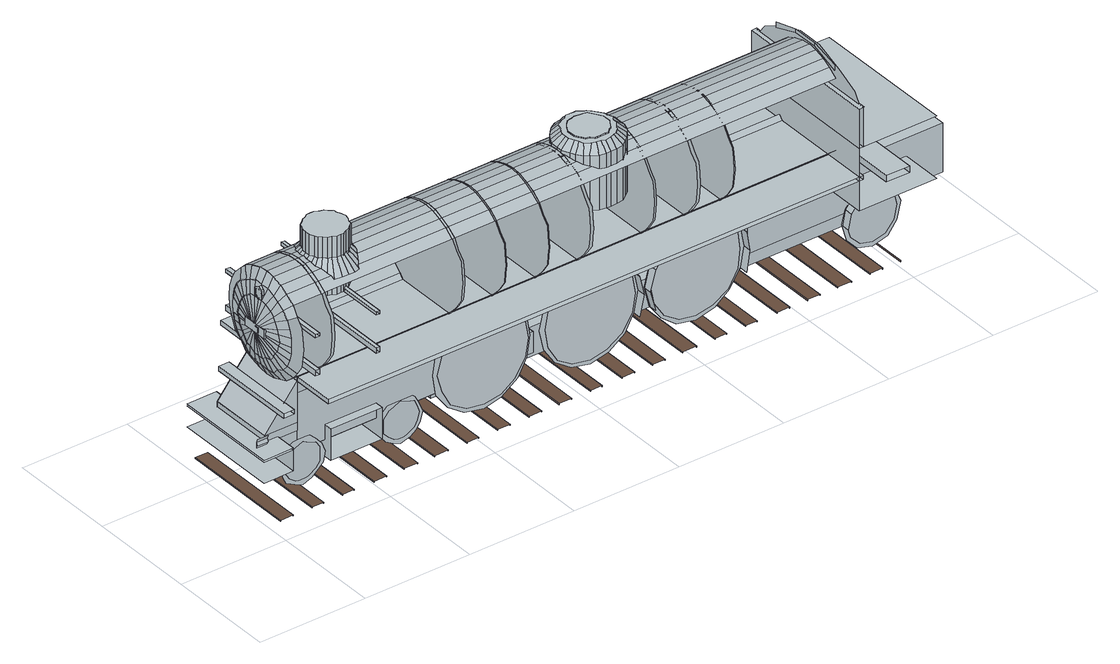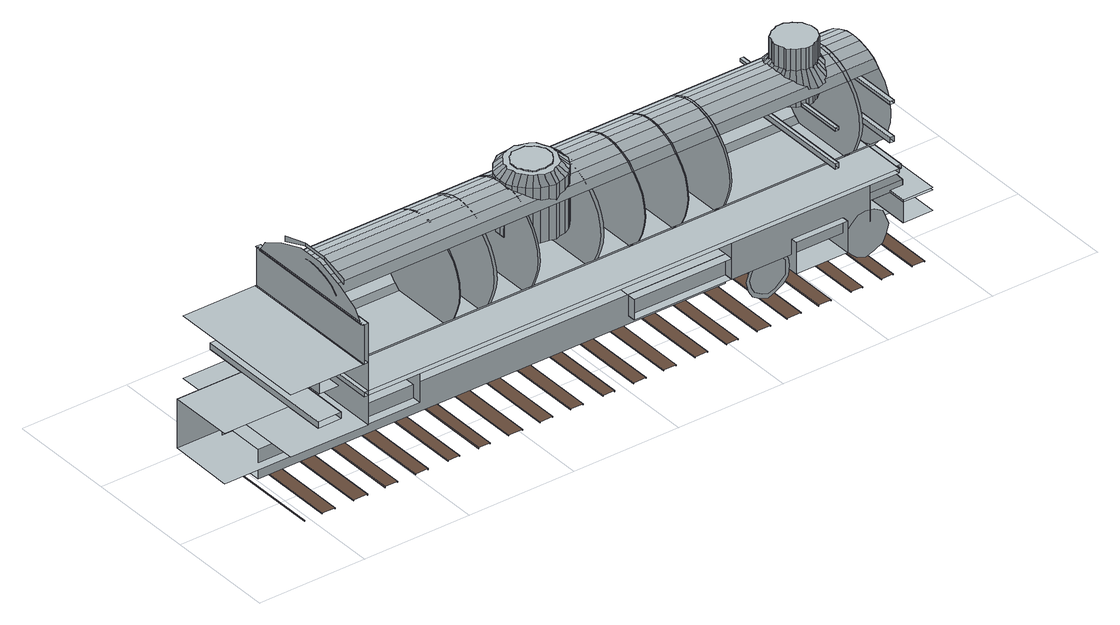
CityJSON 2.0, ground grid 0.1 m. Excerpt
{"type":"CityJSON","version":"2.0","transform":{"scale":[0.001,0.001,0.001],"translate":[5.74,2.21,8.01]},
"CityObjects":{
"object1":{"type":"GenericCityObject","attributes":{"function":"OTHERS"},"geometry":[{"type":"MultiSurface","lod":"3","boundaries":[[[0,1,2,3]],[[1,4,5,2]],[[6,7,2,1]],[[8,9,10,11]],[[12,13,14,15]],[[16,17,18,19]],[[20,21,22,23]],[[23,22,24,25]],[[25,20,23]],[[26,27,28,29]],[[30,26,29,31]],[[27,32,33,28]],[[34,30,31,35]],[[36,37,38,39]],[[32,40,41,33]],[[42,34,35,43]],[[29,28,44,45]],[[31,29,45]],[[28,33,46,44]],[[35,31,45]],[[33,41,46]],[[43,35,45,47]],[[40,48,49,41]],[[50,42,43,51]],[[52,53,54,55]],[[41,49,56,46]],[[51,43,47,57]],[[49,58,59,56]],[[60,51,57,61]],[[62,50,51,60]],[[48,63,58,49]],[[64,65,48,40]],[[66,67,42,50]],[[12,8,11,15]],[[17,12,15,18]],[[23,25,68]],[[69,70,53,52]],[[47,45,44,46,56,59,71,72,73,74,75,76,77,78,79,80,81,61,57]],[[58,82,71,59]],[[83,60,61]],[[84,85,86,87]],[[88,83,61,81]],[[82,89,72,71]],[[63,90,82,58]],[[91,62,60,83]],[[65,92,63,48]],[[93,66,50,62]],[[94,88,81]],[[89,95,72]],[[96,36,39,97]],[[98,69,52,55]],[[37,99,100,38]],[[70,101,54,53]],[[95,102,72]],[[103,94,81]],[[104,91,83,88]],[[90,105,89,82]],[[102,106,73,72]],[[107,103,81,80]],[[92,108,90,63]],[[109,93,62,91]],[[23,68,110,20]],[[21,111,24,22]],[[101,98,55,54]],[[41,33,28,29,31,35,43,51,60,83,88,94,103,107,112,113,114,115,116,117,118,119,120,121,122,106,102,95,89,82,58,49]],[[123,124,125,126,127,128,129,130,131,132,133,134]],[[95,135,136,137,138,139,140,141,142,143,144,145]],[[106,122,74,73]],[[112,107,80,79]],[[146,104,88,94]],[[105,147,95,89]],[[122,121,74]],[[113,112,79]],[[114,113,79,78]],[[121,120,75,74]],[[101,70,69,98]],[[148,109,91,104]],[[108,149,105,90]],[[120,119,75]],[[115,114,78,77]],[[119,118,76,75]],[[116,115,77]],[[147,150,102,95]],[[151,146,94,103]],[[118,117,77,76]],[[117,116,77]],[[42,34,30,26,27,32,40,48,63,90,105,147,150,152,153,154,155,156,157,158,159,160,161,162,163,164,151,146,104,91,62,50]],[[99,96,97,100]],[[165,166,127,126]],[[167,165,126,125]],[[168,148,104,146]],[[149,169,147,105]],[[170,171,138,137]],[[172,170,137,136]],[[150,152,106,102]],[[164,151,103,107]],[[166,173,128,127]],[[174,167,125,124]],[[171,175,139,138]],[[176,172,136,135]],[[173,177,129,128]],[[178,174,124,123]],[[175,179,140,139]],[[180,176,135,95]],[[177,181,130,129]],[[182,178,123,134]],[[179,183,141,140]],[[184,180,95,145]],[[152,153,122,106]],[[163,164,107,112]],[[183,185,142,141]],[[186,184,145,144]],[[181,187,131,130]],[[188,182,134,133]],[[185,189,143,142]],[[189,186,144,143]],[[169,190,150,147]],[[191,168,146,151]],[[187,192,132,131]],[[192,188,133,132]],[[153,154,121,122]],[[162,163,112,113]],[[25,20,193]],[[67,194,195,196,197,198,64,65,92,108,149,169,190,199,200,201,202,203,204,205,206,207,208,209,210,211,191,168,148,109,93,66]],[[111,21,20,193]],[[154,155,120,121]],[[161,162,113,114]],[[190,199,152,150]],[[211,191,151,164]],[[212,213,214,215,216,217,218,219,220,221,222,223,224,225,226,227]],[[228,229,230,231,232,233,234,235,236,237,238,239,240,241,242,243]],[[155,156,119,120]],[[160,161,114,115]],[[156,157,118,119]],[[159,160,115,116]],[[244,245,246,247]],[[248,249,250,251]],[[177,173,166,165,167,174,178,182,188,192,187,181]],[[179,175,171,170,172,176,180,184,186,189,185,183]],[[199,200,153,152]],[[210,211,164,163]],[[252,244,247,253]],[[245,254,255,246]],[[256,248,251,257]],[[249,258,259,250]],[[209,210,163,162]],[[200,201,154,153]],[[193,20,110]],[[254,252,253,255]],[[258,256,257,259]],[[260,261,262,263]],[[264,265,266,267]],[[193,110,68,25]],[[111,193,25,24]],[[268,264,267,269]],[[270,271,272,273]],[[274,275,276,277]],[[278,279,280,281,282,283,284,285,286,287,288,289,290,291,292,293]],[[294,295,296,297,298,299,300,301,302,303,304,305,306,307,308,309]],[[310,270,273,311]],[[275,312,313,276]],[[312,314,315,313]],[[316,310,311,317]],[[318,319,320,321,322,323,324,277,276,313,315,325,326,327,328,329,330,331,332,333,334,335,336,337,338,339,340,341,317,311,273,272]],[[314,342,325,315]],[[343,316,317,341]],[[342,344,326,325]],[[345,343,341,340]],[[346,347,348,349]],[[350,351,352,353,354,355,356,271,270,310,316,343,345,357,358,359,360,361,362,363,364,365,366,367,368,369,344,342,314,312,275,274]],[[347,370,371,348]],[[372,346,349,373]],[[374,372,373,375]],[[370,376,377,371]],[[344,369,327,326]],[[357,345,340,339]],[[378,379,380,381]],[[382,374,375,383]],[[376,384,385,377]],[[369,368,328,327]],[[358,357,339,338]],[[386,387,388,389]],[[390,386,389,391]],[[387,392,393,388]],[[368,367,329,328]],[[359,358,338,337]],[[394,382,383,395]],[[396,390,391,397]],[[384,398,399,385]],[[392,400,401,393]],[[402,396,397,403]],[[400,404,405,401]],[[398,406,407,399]],[[408,394,395,409]],[[410,402,403,411]],[[404,412,413,405]],[[412,414,415,413]],[[416,410,411,417]],[[406,418,419,407]],[[420,408,409,421]],[[414,422,423,415]],[[424,416,417,425]],[[426,420,421,427]],[[418,428,429,419]],[[422,430,431,423]],[[432,424,425,433]],[[430,434,435,431]],[[436,426,427,437]],[[428,438,439,429]],[[440,438,428,418,406,398,384,376,370,347,346,372,374,382,394,408,420,426,436,441,442,443,444,445,446,447,448,449,450,451,452,453]],[[405,413,415,423,431,435,454,455,456,457,458,459,460,461,462,463,464,465,466,467,468,433,425,417,411,403,397,391,389,388,393,401]],[[469,432,433,468]],[[470,378,381,471]],[[379,472,473,380]],[[474,475,476,477]],[[478,479,480,481]],[[434,482,454,435]],[[483,469,468,467]],[[438,440,484,439]],[[485,474,477,486]],[[475,487,488,476]],[[489,478,481,490]],[[479,491,492,480]],[[441,436,437,493]],[[487,485,486,488]],[[491,489,490,492]],[[482,494,455,454]],[[495,483,467,466]],[[267,266,496,497]],[[440,453,498,484]],[[442,441,493,499]],[[500,495,466,465]],[[494,501,456,455]],[[502,500,465,464]],[[501,503,457,456]],[[443,442,499,504]],[[453,452,505,498]],[[503,506,458,457]],[[507,502,464,463]],[[444,443,504,508]],[[265,509,496,266]],[[510,264,267,497]],[[452,451,511,505]],[[506,512,459,458]],[[513,507,463,462]],[[514,515,461,460]],[[515,513,462,461]],[[512,514,460,459]],[[451,450,516,511]],[[445,444,508,517]],[[450,449,518,516]],[[446,445,517,519]],[[449,448,520,518]],[[447,446,519,521]],[[448,447,521,520]],[[472,470,471,473]],[[509,265,264,510]],[[522,523,524,525,526,527,528,529,530,531,532,533,534,535,536,537]],[[538,539,540,541,542,543,544,545,546,547,548,549,550,551,552,553]],[[87,86,554,555]],[[556,84,87,555]],[[85,557,554,86]],[[558,559,560,561,562,563,564,565,566,567,568,569,570,571,572,573]],[[574,575,576,577,578,579,580,581,582,583,584,585,586,587,588,589]],[[590,591,592,593]],[[509,510,497,496]],[[594,595,596,597]],[[598,599,600,601]],[[602,594,597,603]],[[599,604,605,600]],[[604,606,607,605]],[[608,602,603,609]],[[606,610,611,607]],[[612,608,609,613]],[[614,615,616,617,618,619,620,601,600,605,607,611,621,622,623,624,625,626,627,628,629,630,631,632,633,634,635,613,609,603,597,596]],[[636,637,638,639,640,641,642,595,594,602,608,612,643,644,645,646,647,648,649,650,651,652,653,654,655,656,657,610,606,604,599,598]],[[610,657,621,611]],[[643,612,613,635]],[[657,656,622,621]],[[644,643,635,634]],[[656,655,623,622]],[[645,644,634,633]],[[655,654,624,623]],[[646,645,633,632]],[[658,659,660,661,662,663,664,665,666,667,668,669,670,671,672,673]],[[674,675,676,677,678,679,680,681,682,683,684,685,686,687,688,689]],[[690,691,692,693]],[[694,695,696,697]],[[698,690,693,699]],[[695,700,701,696]],[[700,702,703,701]],[[704,698,699,705]],[[702,706,707,703]],[[708,704,705,709]],[[710,711,712,713,714,715,716,697,696,701,703,707,717,718,719,720,721,722,723,724,725,726,727,728,729,730,731,709,705,699,693,692]],[[732,733,734,735,736,737,738,691,690,698,704,708,739,740,741,742,743,744,745,746,747,748,749,750,751,752,753,706,702,700,695,694]],[[706,753,717,707]],[[739,708,709,731]],[[753,752,718,717]],[[740,739,731,730]],[[752,751,719,718]],[[741,740,730,729]],[[751,750,720,719]],[[742,741,729,728]],[[754,755,756,757]],[[758,759,760,761]],[[762,754,757,763]],[[759,764,765,760]],[[764,766,767,765]],[[768,762,763,769]],[[557,556,555,554]],[[766,770,771,767]],[[772,768,769,773]],[[774,775,776,777,778,779,780,761,760,765,767,771,781,782,783,784,785,786,787,788,789,790,791,792,793,794,795,773,769,763,757,756]],[[796,797,798,799,800,801,802,755,754,762,768,772,803,804,805,806,807,808,809,810,811,812,813,814,815,816,817,770,766,764,759,758]],[[770,817,781,771]],[[803,772,773,795]],[[817,816,782,781]],[[804,803,795,794]],[[816,815,783,782]],[[805,804,794,793]],[[815,814,784,783]],[[806,805,793,792]],[[818,819,820,821]],[[822,823,92,65]],[[824,825,66,93]],[[826,827,828,829]],[[823,830,108,92]],[[831,824,93,109]],[[832,831,109,148]],[[830,833,149,108]],[[834,832,148,168]],[[833,835,169,149]],[[835,836,190,169]],[[837,834,168,191]],[[269,267,838,839]],[[840,260,263,841]],[[261,842,843,262]],[[836,844,199,190]],[[845,837,191,211]],[[844,846,200,199]],[[847,845,211,210]],[[848,818,821,849]],[[850,851,852,853]],[[854,826,829,855]],[[856,857,858,859]],[[846,860,201,200]],[[861,847,210,209]],[[862,850,853,863]],[[857,864,865,858]],[[866,268,269,839]],[[264,867,838,267]],[[864,868,869,865]],[[870,862,863,871]],[[868,872,873,869]],[[874,870,871,875]],[[876,877,878,879,880,881,882,859,858,865,869,873,883,884,885,886,887,888,889,890,891,892,893,894,895,896,897,875,871,863,853,852]],[[898,899,900,901,902,903,904,905,906,827,826,854,907,908,909,910]],[[911,912,913,914]],[[915,916,917,918,919,920,921,922,923,819,818,848,924,925,926,927]],[[928,911,914,929]],[[912,930,931,913]],[[872,932,883,873]],[[933,874,875,897]],[[934,935,936,937,938,939,940,851,850,862,870,874,933,941,942,943,944,945,946,947,948,949,950,951,952,953,932,872,868,864,857,856]],[[954,928,929,955]],[[930,956,957,931]],[[932,953,884,883]],[[941,933,897,896]],[[914,913,958,959]],[[929,914,959,960]],[[913,931,961,958]],[[962,954,955,963]],[[956,964,965,957]],[[955,929,960,966]],[[931,957,967,961]],[[953,952,885,884]],[[942,941,896,895]],[[907,854,855,968]],[[924,848,849,969]],[[957,965,970,967]],[[952,951,886,885]],[[943,942,895,894]],[[963,955,966,971]],[[972,962,963,973]],[[964,974,975,965]],[[973,963,971,976]],[[965,975,977,970]],[[978,979,980,981]],[[982,978,981,983]],[[984,972,973,985]],[[979,986,987,980]],[[974,988,989,975]],[[990,982,983,991]],[[986,992,993,987]],[[985,973,976,994]],[[975,989,995,977]],[[996,990,991,997]],[[992,998,999,993]],[[1000,996,997,1001]],[[1002,984,985,1003]],[[998,1004,1005,999]],[[988,1006,1007,989]],[[1003,985,994,1008]],[[989,1007,1009,995]],[[1010,1000,1001,1011]],[[1004,1012,1013,1005]],[[908,907,968,1014]],[[1012,1015,1016,1013]],[[1006,1017,1018,1007]],[[1019,1010,1011,1020]],[[925,924,969,1021]],[[1022,1002,1003,1023]],[[1007,1018,1024,1009]],[[1023,1003,1008,1025]],[[1015,1026,1027,1016]],[[1028,1019,1020,1029]],[[1030,1028,1029,1031]],[[1017,1032,1033,1018]],[[970,977,995,1009,1024,1034,1035,1036,1037,1038,1039,1040,1041,1042,1043,1044,1045,1046,1047,1048,1049,1025,1008,994,976,971,966,960,959,958,961,967]],[[1050,1032,1017,1006,988,974,964,956,930,912,911,928,954,962,972,984,1002,1022,1051,1052,1053,1054,1055,1056,1057,1058,1059,1060,1061,1062,1063,1064]],[[999,1005,1013,1016,1027,1065,1066,1067,1068,1069,1070,1071,1072,1073,1074,1075,1076,1077,1078,1079,1031,1029,1020,1011,1001,997,991,983,981,980,987,993]],[[1018,1033,1034,1024]],[[1080,1023,1025,1049]],[[1051,1022,1023,1080]],[[1026,1081,1065,1027]],[[1082,1030,1031,1079]],[[1081,1083,1066,1065]],[[1084,1080,1049,1048]],[[1033,1085,1035,1034]],[[1052,1051,1080,1084]],[[926,925,1021,1086]],[[1087,1082,1079,1078]],[[1032,1050,1085,1033]],[[1083,1088,1067,1066]],[[1088,1089,1068,1067]],[[1090,1084,1048,1047]],[[1085,1091,1036,1035]],[[1092,1087,1078,1077]],[[1053,1052,1084,1090]],[[1089,1093,1069,1068]],[[1050,1064,1091,1085]],[[915,927,1094,1095]],[[927,926,1086,1094]],[[1096,1092,1077,1076]],[[1093,1097,1070,1069]],[[1091,1098,1037,1036]],[[1099,1096,1076,1075]],[[1100,1090,1047,1046]],[[1101,1099,1075,1074]],[[1097,1102,1071,1070]],[[1103,1101,1074,1073]],[[1054,1053,1090,1100]],[[1064,1063,1098,1091]],[[1102,1104,1072,1071]],[[1104,1103,1073,1072]],[[1098,1105,1038,1037]],[[1106,1100,1046,1045]],[[1107,1108,1109,1110]],[[1111,1112,1113,1114]],[[1063,1062,1105,1098]],[[1115,1106,1045,1044]],[[1116,1107,1110,1117]],[[1055,1054,1100,1106]],[[1112,1118,1119,1113]],[[1105,1120,1039,1038]],[[1121,1122,1123,1124]],[[1122,1125,1126,1123]],[[1127,1115,1044,1043]],[[1118,1128,1129,1119]],[[1130,1116,1117,1131]],[[1120,1132,1040,1039]],[[1056,1055,1106,1115]],[[1062,1061,1120,1105]],[[1133,1127,1043,1042]],[[1132,1134,1041,1040]],[[1134,1133,1042,1041]],[[1128,1135,1136,1129]],[[1137,1130,1131,1138]],[[1139,1140,1141,1142,1143,1144,1145,1114,1113,1119,1129,1136,1146,1147,1148,1149,1150,1151,1152,1153,1154,1155,1156,1157,1158,1159,1160,1138,1131,1117,1110,1109]],[[1057,1056,1115,1127]],[[1061,1060,1132,1120]],[[1161,1162,1163,1164,1165,1166,1167,1108,1107,1116,1130,1137,1168,1169,1170,1171,1172,1173,1174,1175,1176,1177,1178,1179,1180,1181,1182,1135,1128,1118,1112,1111]],[[1135,1182,1146,1136]],[[1168,1137,1138,1160]],[[1058,1057,1127,1133]],[[1060,1059,1134,1132]],[[1183,1121,1124,1184]],[[1059,1058,1133,1134]],[[1182,1181,1147,1146]],[[1169,1168,1160,1159]],[[1181,1180,1148,1147]],[[1170,1169,1159,1158]],[[1180,1179,1149,1148]],[[1171,1170,1158,1157]],[[1185,1183,1184,1186]],[[1187,1188,1189,1190]],[[593,592,1191,1192]],[[591,1193,1191,592]],[[1194,590,593,1192]],[[1195,1185,1186,1196]],[[1197,1187,1190,1198]],[[1199,1200,1201,1202]],[[1203,1204,1205,1206]],[[1193,591,590,1194]],[[1207,1199,1202,1208]],[[1204,1209,1210,1205]],[[1209,1211,1212,1210]],[[1213,1207,1208,1214]],[[1211,1215,1216,1212]],[[1217,1213,1214,1218]],[[1219,1220,1221,1222,1223,1224,1225,1206,1205,1210,1212,1216,1226,1227,1228,1229,1230,1231,1232,1233,1234,1235,1236,1237,1238,1239,1240,1218,1214,1208,1202,1201]],[[1241,1242,1243,1244,1245,1246,1125,1122,1121,1183,1185,1195,1247,1248,1249,1250]],[[1251,1252,1253,1254,1255,1256,1257,1258,1259,1188,1187,1197,1260,1261,1262,1263]],[[1215,1264,1226,1216]],[[1265,1217,1218,1240]],[[1266,1267,1268,1269,1270,1271,1272,1200,1199,1207,1213,1217,1265,1273,1274,1275,1276,1277,1278,1279,1280,1281,1282,1283,1284,1285,1264,1215,1211,1209,1204,1203]],[[1264,1285,1227,1226]],[[1273,1265,1240,1239]],[[1260,1197,1198,1286]],[[1285,1284,1228,1227]],[[1274,1273,1239,1238]],[[1247,1195,1196,1287]],[[1284,1283,1229,1228]],[[1275,1274,1238,1237]],[[1261,1260,1286,1288]],[[1248,1247,1287,1289]],[[1290,1291,1292,1293]],[[1294,1295,1296,1297]],[[1298,1290,1293,1299]],[[1295,1300,1301,1296]],[[1300,1302,1303,1301]],[[1304,1298,1299,1305]],[[1302,1306,1307,1303]],[[1308,1304,1305,1309]],[[1310,1311,1312,1313,1314,1315,1316,1297,1296,1301,1303,1307,1317,1318,1319,1320,1321,1322,1323,1324,1325,1326,1327,1328,1329,1330,1331,1309,1305,1299,1293,1292]],[[1332,1333,1334,1335,1336,1337,1338,1291,1290,1298,1304,1308,1339,1340,1341,1342,1343,1344,1345,1346,1347,1348,1349,1350,1351,1352,1353,1306,1302,1300,1295,1294]],[[1306,1353,1317,1307]],[[1339,1308,1309,1331]],[[1249,1248,1289,1354]],[[1353,1352,1318,1317]],[[1340,1339,1331,1330]],[[1352,1351,1319,1318]],[[1341,1340,1330,1329]],[[1351,1350,1320,1319]],[[1342,1341,1329,1328]],[[1241,1250,1355,1356]],[[1250,1249,1354,1355]],[[1357,1358,1359,1360]],[[1361,1362,1363,1364]],[[1365,1366,1367,1368]],[[1366,1369,1370,1367]],[[1371,1372,1364,1363]],[[1373,1365,1368,1374]],[[1366,1375,1376,1367]],[[1377,1378,1379,1380,1381,1382,1383,1384]],[[842,840,841,843]],[[1385,1386,1387,1388]],[[1385,1389,1390,1388]],[[1391,1392,1393,1394,1395,1396,1397,825,824,831,832,834,837,845,847,861,1398,1399,1400,1401,1402,1403,1404,860,846,844,836,835,833,830,823,822]],[[1405,1406,1407,1408]],[[1360,1359,1409,1410]],[[1372,1371,1411,1412]],[[1413,1405,1408,1414]],[[1415,1357,1360,1410]],[[1358,1416,1409,1359]],[[867,866,839,838]],[[1417,1413,1414,1418]],[[1419,1420,1421,1422]],[[1423,1424,1425,1426,1427,1428,1429,1430,1431,1432,1433,1434]],[[1435,1436,1437,1438,1439,1440,1406,1405,1413,1417,1441,1442]],[[1443,1419,1422,1444]],[[1420,1445,1446,1421]],[[1369,1447,1448,1370]],[[1449,1366,1367,1450]],[[1441,1417,1418,1451]],[[1445,1443,1444,1446]]]}]},
"railway1":{"type":"Railway","attributes":{"function":"1855"},"geometry":[{"type":"MultiSurface","lod":"3","boundaries":[[[1452,1453,1454,1455]],[[1456,1457,1455,1454]],[[1458,1459,1457,1456]],[[1460,1461,1462,1463]],[[1464,1465,1463,1462]],[[1466,1467,1465,1464]],[[1468,1469,1470,1471]],[[1472,1473,1471,1470]],[[1474,1475,1473,1472]],[[1476,1477,1478,1479]],[[1480,1481,1479,1478]],[[1482,1483,1481,1480]],[[1484,1485,1486,1487]],[[1488,1489,1487,1486]],[[1490,1491,1489,1488]],[[1492,1493,1494,1495]],[[1496,1497,1495,1494]],[[1498,1499,1497,1496]],[[1500,1501,1502,1503]],[[1504,1505,1503,1502]],[[1506,1507,1505,1504]],[[1508,1509,1510,1511]],[[1512,1513,1511,1510]],[[1514,1515,1513,1512]],[[1516,1517,1518,1519]],[[1520,1521,1519,1518]],[[1522,1523,1521,1520]],[[1524,1525,1526,1527]],[[1528,1529,1527,1526]],[[1530,1531,1529,1528]],[[1532,1533,1534,1535]],[[1536,1537,1535,1534]],[[1538,1539,1537,1536]],[[1540,1541,1542,1543]],[[1544,1545,1543,1542]],[[1546,1547,1545,1544]],[[1548,1549,1550,1551]],[[1552,1553,1551,1550]],[[1554,1555,1553,1552]],[[1556,1557,1558,1559]],[[1560,1561,1559,1558]],[[1562,1563,1561,1560]],[[1564,1565,1566,1567]],[[1568,1569,1567,1566]],[[1570,1571,1569,1568]],[[1572,1573,1574,1575]],[[1576,1577,1575,1574]],[[1578,1579,1577,1576]],[[1580,1581,1582,1583]],[[1584,1585,1583,1582]],[[1586,1587,1585,1584]],[[1588,1589,1590,1591]],[[1592,1593,1591,1590]],[[1594,1595,1593,1592]],[[1596,1597,1598,1599]],[[1600,1601,1599,1598]],[[1602,1603,1601,1600]],[[1604,1605,1606,1607]],[[1608,1609,1607,1606]],[[1610,1611,1609,1608]],[[1612,1613,1614,1615]]]}]}
},
"vertices":[
[16,43,69],[16,44,66],[6,44,66],[6,43,69],[16,43,63],[6,43,63],[16,44,59],[6,44,59],[28,124,61],[0,124,61],[0,27,61],[28,27,61],[28,124,59],[0,124,59],[0,27,59],[28,27,59],[0,124,40],[28,124,40],[28,27,40],[0,27,40],[16,107,66],[16,107,59],[16,47,59],[16,47,66],[47,47,59],[47,47,66],[35,39,144],[35,39,152],[32,51,150],[32,49,144],[35,39,138],[32,51,140],[35,41,159],[32,52,154],[35,41,131],[32,52,134],[25,117,89],[25,117,85],[25,35,85],[25,35,89],[35,44,166],[32,55,160],[35,44,124],[32,55,131],[28,72,146],[28,72,144],[28,72,147],[28,72,143],[35,49,172],[32,57,163],[35,49,118],[32,57,127],[28,64,149],[28,64,141],[32,64,141],[32,64,149],[28,73,147],[28,73,141],[32,61,166],[28,75,147],[32,61,122],[28,75,141],[35,56,114],[35,56,176],[40,38,170],[40,43,178],[40,43,112],[40,38,118],[47,47,104],[28,88,149],[28,88,141],[28,75,149],[28,76,149],[28,77,149],[28,79,147],[28,80,147],[28,80,146],[28,80,144],[28,80,143],[28,79,141],[28,77,141],[28,76,141],[32,67,169],[32,67,121],[28,107,59],[28,107,40],[28,47,40],[28,47,59],[32,71,118],[32,72,170],[35,61,179],[35,61,109],[40,51,184],[40,51,105],[32,76,118],[32,76,170],[35,117,89],[35,35,89],[32,88,149],[35,117,85],[35,35,85],[32,88,141],[32,81,170],[32,81,118],[35,68,108],[35,68,182],[32,87,169],[32,87,121],[40,59,188],[40,59,102],[47,107,104],[47,107,59],[32,91,122],[32,95,127],[32,97,130],[32,100,134],[32,101,140],[32,103,144],[32,101,150],[32,100,154],[32,97,160],[32,95,163],[32,91,166],[32,76,169],[32,73,170],[32,72,172],[32,71,175],[32,72,178],[32,73,179],[32,76,181],[32,79,179],[32,81,178],[32,81,175],[32,81,172],[32,79,170],[32,75,172],[32,72,173],[32,72,175],[32,72,176],[32,75,178],[32,76,179],[32,79,178],[32,80,176],[32,80,175],[32,80,173],[32,79,172],[35,76,108],[35,76,182],[40,67,99],[40,68,191],[35,84,182],[35,84,108],[35,91,179],[35,96,176],[35,103,172],[35,108,166],[35,111,159],[35,112,152],[35,113,144],[35,112,138],[35,111,131],[35,108,124],[35,103,118],[35,96,114],[35,91,109],[43,71,175],[43,72,178],[43,72,172],[40,76,98],[40,76,192],[43,72,175],[43,72,176],[43,72,173],[43,73,179],[43,73,170],[43,75,178],[43,75,172],[43,76,181],[43,76,169],[43,76,179],[43,76,170],[43,79,179],[43,79,170],[43,79,178],[43,79,172],[43,80,176],[43,80,173],[43,81,178],[43,81,172],[43,80,175],[40,85,191],[40,85,99],[43,81,175],[47,107,66],[40,32,127],[40,31,136],[40,30,144],[40,31,154],[40,32,163],[40,95,188],[40,103,184],[40,109,178],[40,116,170],[40,120,163],[40,123,154],[40,124,144],[40,123,136],[40,120,127],[40,116,118],[40,109,112],[40,103,105],[40,95,102],[67,45,24],[63,45,19],[57,45,15],[51,45,13],[44,45,15],[38,45,19],[35,45,24],[34,45,31],[35,45,37],[38,45,43],[44,45,45],[51,45,48],[57,45,45],[63,45,43],[67,45,37],[67,45,31],[70,45,22],[64,45,16],[59,45,12],[51,45,9],[43,45,12],[35,45,16],[32,45,22],[29,45,31],[32,47,38],[35,47,45],[43,47,50],[51,47,51],[59,47,50],[64,47,45],[70,47,38],[72,45,31],[43,132,163],[43,132,160],[43,19,160],[43,19,163],[43,132,130],[43,132,125],[43,19,125],[43,19,130],[47,132,163],[47,19,163],[47,132,160],[47,19,160],[47,132,130],[47,19,130],[47,132,125],[47,19,125],[47,144,108],[47,144,104],[47,8,104],[47,8,108],[47,107,93],[47,107,40],[47,47,40],[47,47,93],[47,107,108],[47,47,108],[70,49,105],[70,43,112],[67,43,112],[67,49,105],[70,43,178],[70,51,184],[67,51,184],[67,43,178],[70,107,38],[64,107,45],[59,107,50],[51,107,51],[43,107,50],[35,107,45],[32,107,38],[29,107,31],[32,107,22],[35,107,16],[43,107,12],[51,107,9],[59,107,12],[64,107,16],[70,107,22],[72,107,31],[67,107,37],[63,107,43],[57,107,45],[51,107,47],[44,107,45],[38,107,43],[35,107,37],[34,107,31],[35,107,24],[38,107,19],[44,107,15],[51,107,13],[57,107,15],[63,107,19],[67,107,24],[67,107,31],[70,59,102],[67,59,102],[70,59,188],[67,59,188],[70,67,191],[67,67,191],[70,67,99],[67,67,99],[67,38,118],[67,32,127],[67,31,136],[67,30,144],[67,31,154],[67,32,163],[67,38,170],[67,76,192],[67,85,191],[67,95,188],[67,103,184],[67,109,178],[67,116,170],[67,120,163],[67,123,154],[67,124,144],[67,123,136],[67,120,127],[67,116,118],[67,109,112],[67,103,105],[67,95,102],[67,85,99],[67,76,98],[70,76,192],[70,76,98],[70,85,191],[70,85,99],[66,71,182],[67,64,182],[79,68,194],[77,72,194],[70,38,170],[70,32,163],[70,31,154],[70,30,144],[70,31,136],[70,32,127],[70,38,118],[70,95,102],[70,103,105],[70,109,112],[70,116,118],[70,120,127],[70,123,136],[70,124,144],[70,123,154],[70,120,163],[70,116,170],[70,109,178],[70,103,184],[70,95,188],[70,60,182],[80,65,194],[66,76,182],[77,76,194],[66,83,182],[77,80,194],[75,55,182],[83,63,194],[73,113,54],[73,113,25],[73,39,25],[73,39,54],[67,88,182],[79,84,194],[79,52,182],[86,60,194],[77,72,160],[79,68,160],[79,68,213],[77,72,213],[77,76,160],[77,76,213],[80,65,160],[80,65,213],[70,92,182],[80,87,194],[77,80,160],[77,80,213],[83,48,182],[89,59,194],[83,63,160],[83,63,213],[79,84,160],[79,84,213],[86,60,160],[86,60,213],[90,47,182],[92,57,194],[75,97,182],[83,89,194],[80,87,160],[80,87,213],[89,59,160],[89,59,213],[92,57,160],[92,57,213],[83,89,160],[83,89,213],[96,47,182],[96,57,194],[79,101,182],[86,92,194],[96,57,160],[96,57,213],[86,92,160],[86,92,213],[83,104,182],[89,93,194],[102,47,182],[99,57,194],[99,57,160],[99,57,213],[89,93,160],[89,93,213],[102,59,160],[102,59,213],[90,105,182],[92,95,194],[107,48,182],[102,59,194],[112,52,182],[96,107,182],[102,105,182],[107,104,182],[112,101,182],[117,97,182],[121,92,182],[124,88,182],[125,83,182],[125,76,182],[125,71,182],[124,64,182],[121,60,182],[117,55,182],[106,60,213],[109,63,213],[112,65,213],[112,68,213],[114,72,213],[115,76,213],[114,80,213],[112,84,213],[112,87,213],[109,89,213],[106,92,213],[102,93,213],[99,95,213],[96,95,213],[92,95,213],[92,95,160],[122,113,54],[122,39,54],[122,113,25],[122,39,25],[99,136,163],[99,136,160],[99,16,160],[99,16,163],[99,136,130],[99,136,125],[99,16,125],[99,16,130],[106,60,160],[96,95,160],[106,60,194],[102,136,163],[102,16,163],[102,136,160],[102,16,160],[102,136,130],[102,16,130],[102,136,125],[102,16,125],[96,95,194],[109,63,160],[99,95,160],[179,47,40],[179,47,93],[109,63,194],[99,95,194],[102,93,160],[112,65,160],[106,92,160],[112,68,160],[102,93,194],[112,65,194],[114,72,160],[109,89,160],[106,92,194],[179,107,40],[179,107,93],[112,68,194],[115,76,160],[112,87,160],[114,80,160],[112,84,160],[114,72,194],[109,89,194],[115,76,194],[112,87,194],[114,80,194],[112,84,194],[160,45,24],[157,45,19],[150,45,15],[144,45,13],[138,45,15],[133,45,19],[128,45,24],[128,45,31],[128,45,37],[133,45,43],[138,45,45],[144,45,48],[150,45,45],[157,45,43],[160,45,37],[162,45,31],[163,45,22],[159,45,16],[153,45,12],[144,45,9],[137,45,12],[130,45,16],[125,45,22],[124,45,31],[125,47,38],[130,47,45],[137,47,50],[144,47,51],[153,47,50],[159,47,45],[163,47,38],[165,45,31],[272,47,40],[272,47,59],[272,107,59],[272,107,40],[160,107,37],[157,107,43],[150,107,45],[144,107,47],[138,107,45],[133,107,43],[128,107,37],[128,107,31],[128,107,24],[133,107,19],[138,107,15],[144,107,13],[150,107,15],[157,107,19],[160,107,24],[162,107,31],[163,107,38],[159,107,45],[153,107,50],[144,107,51],[137,107,50],[130,107,45],[125,107,38],[124,107,31],[125,107,22],[130,107,16],[137,107,12],[144,107,9],[153,107,12],[159,107,16],[163,107,22],[165,107,31],[179,99,59],[179,99,32],[179,53,32],[179,53,59],[194,49,105],[194,43,112],[192,43,112],[192,49,105],[194,43,178],[194,51,184],[192,51,184],[192,43,178],[194,59,102],[192,59,102],[194,59,188],[192,59,188],[194,67,191],[192,67,191],[194,67,99],[192,67,99],[194,76,192],[192,76,192],[194,76,98],[192,76,98],[192,38,118],[192,32,127],[192,31,136],[192,30,144],[192,31,154],[192,32,163],[192,38,170],[192,85,191],[192,95,188],[192,103,184],[192,109,178],[192,116,170],[192,120,163],[192,123,154],[192,124,144],[192,123,136],[192,120,127],[192,116,118],[192,109,112],[192,103,105],[192,95,102],[192,85,99],[194,38,170],[194,32,163],[194,31,154],[194,30,144],[194,31,136],[194,32,127],[194,38,118],[194,85,99],[194,95,102],[194,103,105],[194,109,112],[194,116,118],[194,120,127],[194,123,136],[194,124,144],[194,123,154],[194,120,163],[194,116,170],[194,109,178],[194,103,184],[194,95,188],[194,85,191],[266,47,38],[256,45,24],[240,45,13],[224,45,9],[205,45,13],[189,45,24],[179,47,38],[176,47,57],[179,47,75],[189,47,89],[205,47,99],[224,47,104],[240,47,99],[256,47,89],[266,47,75],[269,47,57],[263,45,40],[253,45,25],[240,45,16],[224,45,13],[207,45,16],[192,45,25],[184,45,40],[179,45,57],[184,45,73],[192,47,86],[207,47,96],[224,47,99],[240,47,96],[253,47,86],[263,45,73],[266,45,57],[234,49,105],[234,43,112],[233,43,112],[233,49,105],[234,43,178],[234,51,184],[233,51,184],[233,43,178],[234,59,102],[233,59,102],[234,59,188],[233,59,188],[234,67,191],[233,67,191],[234,67,99],[233,67,99],[234,76,192],[233,76,192],[234,76,98],[233,76,98],[233,38,118],[233,32,127],[233,31,136],[233,30,144],[233,31,154],[233,32,163],[233,38,170],[233,85,191],[233,95,188],[233,103,184],[233,109,178],[233,116,170],[233,120,163],[233,123,154],[233,124,144],[233,123,136],[233,120,127],[233,116,118],[233,109,112],[233,103,105],[233,95,102],[233,85,99],[234,38,170],[234,32,163],[234,31,154],[234,30,144],[234,31,136],[234,32,127],[234,38,118],[234,85,99],[234,95,102],[234,103,105],[234,109,112],[234,116,118],[234,120,127],[234,123,136],[234,124,144],[234,123,154],[234,120,163],[234,116,170],[234,109,178],[234,103,184],[234,95,188],[234,85,191],[275,49,105],[275,43,112],[274,43,112],[274,49,105],[275,43,178],[275,51,184],[274,51,184],[274,43,178],[275,59,102],[274,59,102],[275,59,188],[274,59,188],[275,67,191],[274,67,191],[275,67,99],[274,67,99],[275,76,192],[274,76,192],[275,76,98],[274,76,98],[274,38,118],[274,32,127],[274,31,136],[274,30,144],[274,31,154],[274,32,163],[274,38,170],[274,85,191],[274,95,188],[274,103,184],[274,109,178],[274,116,170],[274,120,163],[274,123,154],[274,124,144],[274,123,136],[274,120,127],[274,116,118],[274,109,112],[274,103,105],[274,95,102],[274,85,99],[275,38,170],[275,32,163],[275,31,154],[275,30,144],[275,31,136],[275,32,127],[275,38,118],[275,85,99],[275,95,102],[275,103,105],[275,109,112],[275,116,118],[275,120,127],[275,123,136],[275,124,144],[275,123,154],[275,120,163],[275,116,170],[275,109,178],[275,103,184],[275,95,188],[275,85,191],[307,47,99],[291,47,89],[291,39,89],[307,39,99],[558,43,178],[558,51,184],[558,51,105],[558,43,112],[308,47,96],[294,47,86],[294,39,86],[308,39,96],[558,59,188],[558,59,102],[558,67,99],[558,68,191],[558,76,98],[558,76,192],[558,85,191],[558,85,99],[573,47,93],[573,47,108],[558,144,108],[558,8,108],[558,144,104],[558,8,104],[558,95,188],[558,95,102],[558,103,184],[558,103,105],[325,47,104],[325,39,104],[317,49,105],[317,43,112],[314,43,112],[314,49,105],[325,47,99],[325,39,99],[317,43,178],[317,51,184],[314,51,184],[314,43,178],[558,109,178],[558,109,112],[317,59,102],[314,59,102],[317,59,188],[314,59,188],[573,107,108],[573,107,93],[317,67,191],[314,67,191],[317,67,99],[314,67,99],[317,76,192],[314,76,192],[317,76,98],[314,76,98],[314,38,118],[314,32,127],[314,31,136],[314,30,144],[314,31,154],[314,32,163],[314,38,170],[314,85,191],[314,95,188],[314,103,184],[314,109,178],[314,116,170],[314,120,163],[314,123,154],[314,124,144],[314,123,136],[314,120,127],[314,116,118],[314,109,112],[314,103,105],[314,95,102],[314,85,99],[365,45,40],[355,45,25],[341,45,16],[325,45,13],[308,45,16],[294,45,25],[285,45,40],[282,45,57],[285,45,73],[341,47,96],[355,47,86],[365,45,73],[368,45,57],[317,71,144],[320,64,144],[320,64,194],[317,71,194],[368,47,38],[358,45,24],[343,45,13],[325,45,9],[307,45,13],[291,45,24],[282,47,38],[278,47,57],[282,47,75],[343,47,99],[358,47,89],[368,47,75],[372,47,57],[317,76,144],[317,76,194],[322,60,144],[322,60,194],[317,85,191],[317,85,99],[317,38,170],[317,32,163],[317,31,154],[317,30,144],[317,31,136],[317,32,127],[317,38,118],[317,95,102],[317,103,105],[317,109,112],[317,116,118],[317,120,127],[317,123,136],[317,124,144],[317,123,154],[317,120,163],[317,116,170],[317,109,178],[317,103,184],[317,95,188],[317,81,144],[317,83,194],[326,55,144],[326,55,194],[327,68,201],[325,72,201],[325,76,201],[329,64,201],[320,88,144],[320,88,194],[330,52,144],[330,52,194],[325,80,201],[330,60,201],[341,39,96],[343,39,99],[335,57,201],[327,84,201],[322,92,144],[322,92,194],[336,48,144],[336,48,194],[329,88,201],[339,56,201],[330,72,201],[332,69,201],[332,69,202],[330,72,202],[330,76,201],[330,76,202],[326,97,144],[326,97,194],[333,67,201],[333,67,202],[342,47,144],[342,47,194],[330,80,201],[330,80,202],[335,64,201],[335,64,202],[330,92,201],[343,55,201],[332,83,201],[332,83,202],[338,63,201],[338,63,202],[333,85,201],[333,85,202],[330,101,144],[330,101,194],[341,60,201],[341,60,202],[346,47,144],[346,47,194],[335,95,201],[346,53,201],[335,88,201],[335,88,202],[343,60,201],[343,60,202],[355,39,86],[346,60,201],[346,60,202],[352,47,144],[352,47,194],[338,91,201],[338,91,202],[358,39,89],[336,104,144],[336,104,194],[352,55,201],[339,96,201],[351,60,201],[351,60,202],[341,92,201],[341,92,202],[343,92,201],[343,92,202],[359,48,144],[359,48,194],[356,56,201],[359,57,201],[362,60,201],[365,64,201],[368,68,201],[368,72,201],[370,76,201],[368,80,201],[368,84,201],[365,88,201],[362,92,201],[359,95,201],[356,96,201],[352,99,201],[346,99,201],[343,99,201],[364,52,144],[342,105,144],[346,107,144],[352,105,144],[359,104,144],[364,101,144],[368,97,144],[372,92,144],[375,88,144],[377,81,144],[377,76,144],[377,71,144],[375,64,144],[372,60,144],[368,55,144],[354,60,202],[357,63,202],[359,64,202],[361,67,202],[362,69,202],[364,72,202],[364,76,202],[364,80,202],[362,83,202],[361,85,202],[359,88,202],[357,91,202],[354,92,202],[351,92,202],[346,93,202],[342,105,194],[354,60,201],[346,93,201],[357,63,201],[346,107,194],[364,52,194],[368,39,75],[351,92,201],[359,64,201],[361,67,201],[352,105,194],[368,55,194],[354,92,201],[362,69,201],[372,39,57],[368,39,38],[357,91,201],[364,72,201],[372,60,194],[359,88,201],[359,104,194],[361,85,201],[364,76,201],[362,83,201],[364,80,201],[375,64,194],[364,101,194],[377,49,105],[377,43,112],[375,43,112],[375,49,105],[377,43,178],[377,51,184],[375,51,184],[375,43,178],[368,97,194],[377,59,102],[375,59,102],[377,59,188],[375,59,188],[377,71,194],[383,47,75],[378,47,57],[378,39,57],[383,39,75],[383,47,38],[383,39,38],[372,92,194],[377,67,191],[375,67,191],[377,67,99],[375,67,99],[377,76,194],[375,88,194],[377,83,194],[377,76,192],[375,76,192],[377,76,98],[375,76,98],[375,38,118],[375,32,127],[375,31,136],[375,30,144],[375,31,154],[375,32,163],[375,38,170],[375,85,191],[375,95,188],[375,103,184],[375,109,178],[375,116,170],[375,120,163],[375,123,154],[375,124,144],[375,123,136],[375,120,127],[375,116,118],[375,109,112],[375,103,105],[375,95,102],[375,85,99],[377,38,170],[377,32,163],[377,31,154],[377,30,144],[377,31,136],[377,32,127],[377,38,118],[377,85,99],[377,95,102],[377,103,105],[377,109,112],[377,116,118],[377,120,127],[377,123,136],[377,124,144],[377,123,154],[377,120,163],[377,116,170],[377,109,178],[377,103,184],[377,95,188],[377,85,191],[393,47,89],[393,39,89],[407,47,99],[407,39,99],[410,47,96],[396,47,86],[396,39,86],[410,39,96],[625,53,32],[625,53,59],[625,99,32],[625,99,59],[426,47,104],[426,39,104],[426,47,99],[426,39,99],[419,49,105],[419,43,112],[416,43,112],[416,49,105],[419,43,178],[419,51,184],[416,51,184],[416,43,178],[419,59,102],[416,59,102],[419,59,188],[416,59,188],[419,67,191],[416,67,191],[419,67,99],[416,67,99],[419,76,192],[416,76,192],[419,76,98],[416,76,98],[416,38,118],[416,32,127],[416,31,136],[416,30,144],[416,31,154],[416,32,163],[416,38,170],[416,85,191],[416,95,188],[416,103,184],[416,109,178],[416,116,170],[416,120,163],[416,123,154],[416,124,144],[416,123,136],[416,120,127],[416,116,118],[416,109,112],[416,103,105],[416,95,102],[416,85,99],[470,47,38],[458,45,24],[444,45,13],[426,45,9],[407,45,13],[393,45,24],[444,47,99],[458,47,89],[470,47,75],[473,47,57],[466,45,40],[457,45,25],[442,45,16],[426,45,13],[410,45,16],[396,45,25],[386,45,40],[383,45,57],[386,45,73],[442,47,96],[457,47,86],[466,45,73],[468,45,57],[419,85,191],[419,85,99],[419,38,170],[419,32,163],[419,31,154],[419,30,144],[419,31,136],[419,32,127],[419,38,118],[419,95,102],[419,103,105],[419,109,112],[419,116,118],[419,120,127],[419,123,136],[419,124,144],[419,123,154],[419,120,163],[419,116,170],[419,109,178],[419,103,184],[419,95,188],[442,39,96],[444,39,99],[457,39,86],[458,39,89],[452,49,105],[452,43,112],[451,43,112],[451,49,105],[452,43,178],[452,51,184],[451,51,184],[451,43,178],[452,59,102],[451,59,102],[452,59,188],[451,59,188],[452,67,191],[451,67,191],[452,67,99],[451,67,99],[452,76,192],[451,76,192],[452,76,98],[451,76,98],[451,38,118],[451,32,127],[451,31,136],[451,30,144],[451,31,154],[451,32,163],[451,38,170],[451,85,191],[451,95,188],[451,103,184],[451,109,178],[451,116,170],[451,120,163],[451,123,154],[451,124,144],[451,123,136],[451,120,127],[451,116,118],[451,109,112],[451,103,105],[451,95,102],[451,85,99],[452,38,170],[452,32,163],[452,31,154],[452,30,144],[452,31,136],[452,32,127],[452,38,118],[452,85,99],[452,95,102],[452,103,105],[452,109,112],[452,116,118],[452,120,127],[452,123,136],[452,124,144],[452,123,154],[452,120,163],[452,116,170],[452,109,178],[452,103,184],[452,95,188],[452,85,191],[470,39,75],[473,39,57],[470,39,38],[477,107,93],[477,107,47],[477,47,48],[477,47,93],[554,39,189],[554,39,194],[554,64,201],[554,64,198],[554,144,170],[554,144,134],[554,8,134],[554,8,170],[554,144,77],[554,8,77],[554,88,201],[554,88,198],[559,144,170],[559,8,170],[559,144,134],[559,8,134],[558,113,189],[558,132,179],[558,140,168],[558,12,168],[558,19,179],[558,39,189],[558,64,198],[558,88,198],[558,144,170],[558,144,134],[558,8,134],[558,8,170],[558,144,168],[558,8,168],[558,38,170],[558,32,163],[558,31,154],[558,30,144],[558,31,136],[558,32,127],[558,38,118],[558,116,118],[558,120,127],[558,123,136],[558,124,144],[558,123,154],[558,120,163],[558,116,170],[570,47,51],[567,47,38],[567,39,38],[570,39,51],[663,47,48],[663,47,93],[554,113,194],[554,113,189],[580,47,63],[580,39,63],[663,107,93],[663,107,47],[595,47,66],[595,39,66],[580,144,99],[580,144,93],[580,8,93],[580,8,99],[618,45,38],[615,45,25],[607,45,16],[595,45,13],[583,45,16],[574,45,25],[570,45,38],[574,45,50],[583,45,59],[595,45,63],[607,45,59],[615,45,50],[623,47,38],[618,45,24],[609,45,13],[595,45,9],[580,45,13],[570,45,24],[609,47,63],[618,47,51],[602,144,99],[602,8,99],[602,144,93],[602,8,93],[628,144,77],[628,8,77],[628,144,134],[628,8,134],[609,39,63],
[13,131,2],[13,23,2],[13,23,3],[13,131,3],[25,23,3],[25,131,3],[25,23,2],[25,131,2],[43,131,2],[43,23,2],[43,23,3],[43,131,3],[54,23,3],[54,131,3],[54,23,2],[54,131,2],[72,131,2],[72,23,2],[72,23,3],[72,131,3],[83,23,3],[83,131,3],[83,23,2],[83,131,2],[102,131,2],[102,23,2],[102,23,3],[102,131,3],[114,23,3],[114,131,3],[114,23,2],[114,131,2],[131,131,2],[131,23,2],[131,23,3],[131,131,3],[144,23,3],[144,131,3],[144,23,2],[144,131,2],[160,131,2],[160,23,2],[160,23,3],[160,131,3],[173,23,3],[173,131,3],[173,23,2],[173,131,2],[191,131,2],[191,23,2],[191,23,3],[191,131,3],[202,23,3],[202,131,3],[202,23,2],[202,131,2],[220,131,2],[220,23,2],[220,23,3],[220,131,3],[232,23,3],[232,131,3],[232,23,2],[232,131,2],[250,131,2],[250,23,2],[250,23,3],[250,131,3],[262,23,3],[262,131,3],[262,23,2],[262,131,2],[279,131,2],[279,23,2],[279,23,3],[279,131,3],[291,23,3],[291,131,3],[291,23,2],[291,131,2],[309,131,2],[309,23,2],[309,23,3],[309,131,3],[320,23,3],[320,131,3],[320,23,2],[320,131,2],[339,131,2],[339,23,2],[339,23,3],[339,131,3],[351,23,3],[351,131,3],[351,23,2],[351,131,2],[368,131,2],[368,23,2],[368,23,3],[368,131,3],[380,23,3],[380,131,3],[380,23,2],[380,131,2],[397,131,2],[397,23,2],[397,23,3],[397,131,3],[410,23,3],[410,131,3],[410,23,2],[410,131,2],[428,131,2],[428,23,2],[428,23,3],[428,131,3],[439,23,3],[439,131,3],[439,23,2],[439,131,2],[457,131,2],[457,23,2],[457,23,3],[457,131,3],[468,23,3],[468,131,3],[468,23,2],[468,131,2],[487,131,2],[487,23,2],[487,23,3],[487,131,3],[499,23,3],[499,131,3],[499,23,2],[499,131,2],[516,131,2],[516,23,2],[516,23,3],[516,131,3],[528,23,3],[528,131,3],[528,23,2],[528,131,2],[545,131,2],[545,23,2],[545,23,3],[545,131,3],[558,23,3],[558,131,3],[558,23,2],[558,131,2],[576,131,2],[576,23,2],[576,23,3],[576,131,3],[588,23,3],[588,131,3],[588,23,2],[588,131,2],[605,131,2],[605,23,2],[605,23,3],[605,131,3]
]}
